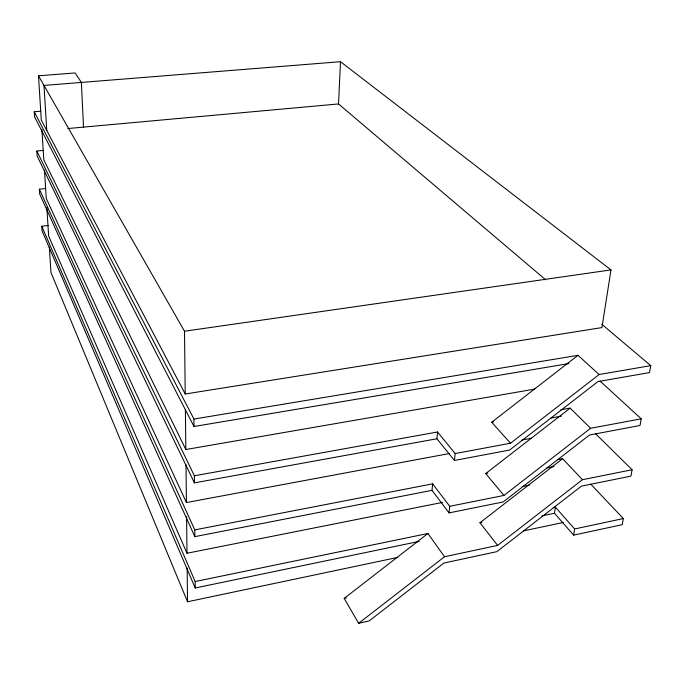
<?xml version="1.0" encoding="UTF-8"?>
<svg xmlns="http://www.w3.org/2000/svg" width="685" height="685" viewBox="0 0 685 685"><rect width="100%" height="100%" fill="white"/><g stroke="black" fill="none" stroke-linecap="round" stroke-linejoin="round"><path stroke-width="1.03" d="M545.671 279.805L338.527 103.94L340.496 61.693L43.986 85.428L46.76 130.458M600.094 381.125L641.22 418.826L640.03 425.479L589.528 435.001L503.107 501.968L449.052 512.894L432.021 490.332L432.637 483.85L194.788 529.882L39.353 189.18L45.724 188.512M601.695 324.185L650.75 365.636L649.508 372.589L598.005 381.554L509.64 450.054L454.446 460.448L436.902 438.768L437.544 431.995L194.377 475.784L36.836 151.034L43.206 150.426M449.052 512.894L449.728 506.301L432.637 483.85M454.446 460.448L455.157 453.556L437.544 431.995M590.71 484.115L623.35 518.562L622.254 524.676L573.636 535.131L554.499 513.253L555.407 507.183L553.326 507.611M340.496 61.693L610.986 269.899L601.944 327.584L185.215 394.003L41.288 120.029L38.48 75.795L75.127 72.944L81.378 82.431L83.519 127.11M573.636 535.131L574.612 528.966L555.407 507.183M632.092 469.756L630.953 476.126L581.411 486.144L496.848 551.648L443.889 563.044L369.198 620.918L358.623 623.307L344.204 598.39L427.937 533.495L444.531 556.734L497.635 545.397L582.43 479.705L632.092 469.756L595.351 433.494M599.118 374.532L510.496 443.229L491.702 422.243L578.012 355.318L599.118 374.532L650.75 365.636M590.59 428.279L503.929 495.435L485.699 473.583L570.151 408.114L590.59 428.279L641.22 418.826M497.635 545.397L479.945 522.758L562.625 458.693L582.43 479.705M358.623 623.307L444.531 556.734M344.204 598.39L346.267 597.937M574.612 528.966L623.35 518.562M49.354 247.122L50.964 272.519L187.527 601.772L397.908 557.376M523.511 530.866L563.284 522.475M48.164 225.528L41.794 226.247L42.102 230.931L195.225 587.987L419.229 541.39M541.955 515.865L554.499 513.253M41.794 226.247L195.182 581.531L427.937 533.495M479.945 522.758L481.915 522.347M449.728 506.301L503.929 495.435M46.845 207.589L48.644 236.042L186.988 553.249L442.596 502.396M522.21 486.555L529.539 485.091M39.353 189.18L39.67 193.992L194.84 536.638L432.021 490.332M546.776 467.932L553.951 466.528M485.699 473.583L487.703 473.189M557.402 459.703L562.625 458.693M455.157 453.556L510.496 443.229M44.465 170.12L46.263 198.496L186.423 502.55L449.428 453.538M522.013 440.01L531.483 438.246M36.836 151.034L37.161 155.992L194.429 482.865L436.902 438.768M550.903 418.047L561.289 416.155M491.702 422.243L493.748 421.874M560.707 409.818L570.151 408.114M41.879 129.397L43.814 159.845L185.832 449.523L534.857 389.08M40.62 111.218L34.25 111.766L34.584 116.861L194.001 426.49L568.944 363.564M34.25 111.766L193.941 419.057L578.012 355.318M38.48 75.795L184.513 331.223L610.986 269.899M67.764 128.549L338.527 103.94M184.513 331.223L185.215 394.003M185.387 409.656L185.832 449.523M186.003 464.832L186.423 502.55M186.577 516.524L186.988 553.249M187.151 568.028L187.527 601.772M193.941 419.057L194.001 426.49M194.377 475.784L194.429 482.865M194.788 529.882L194.84 536.638M195.182 581.531L195.225 587.987"/></g></svg>
